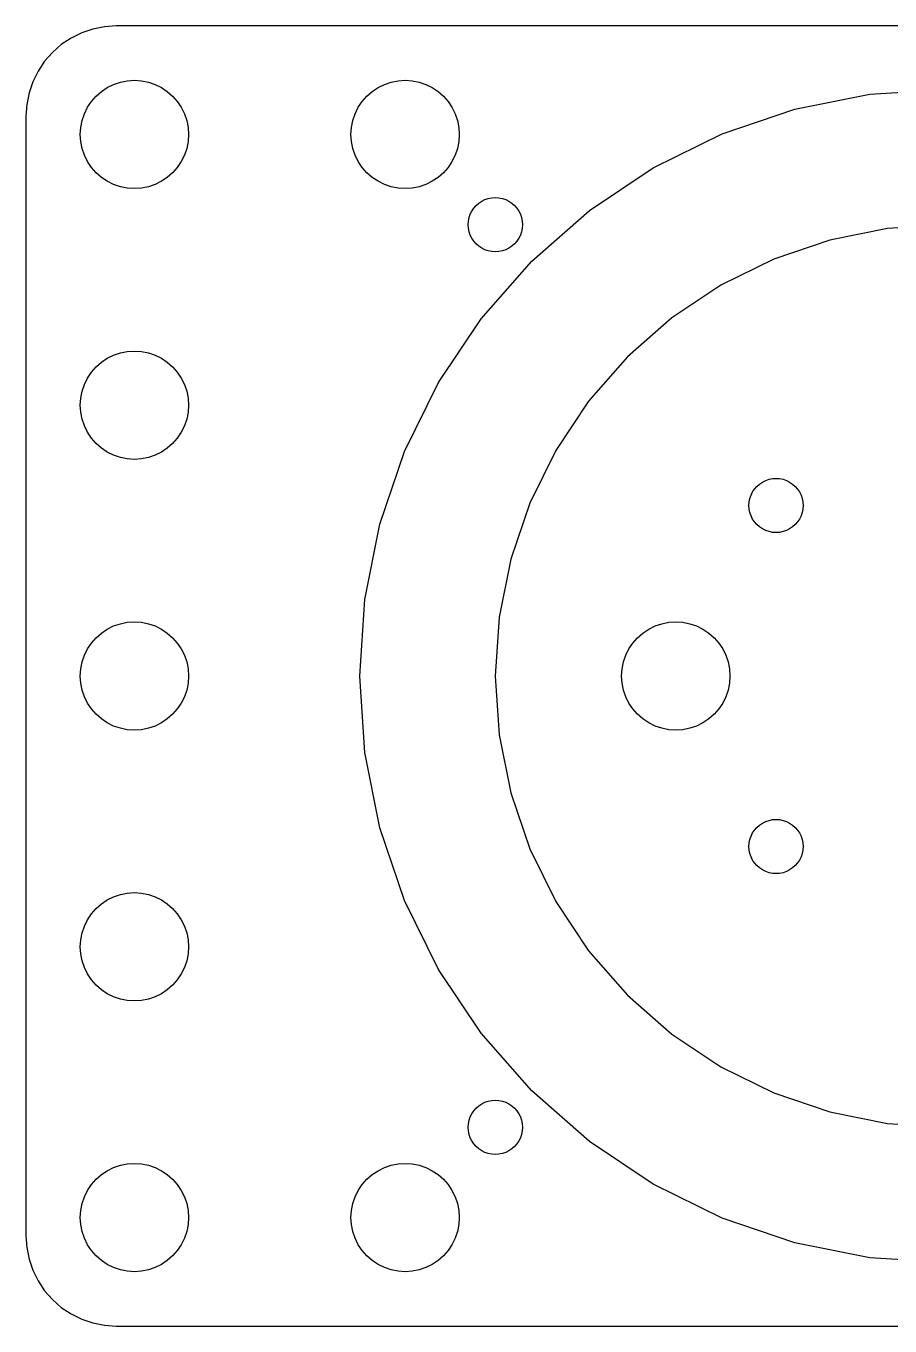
# Model space of a CAD drawing. Header units: metres. Extents: x -51 to 51, y -36 to 36.
# Drawn here: x -51 to -3.1, y -36 to 36 of the extents above; entities that cross this region are included whole.
import ezdxf

# ---------------------------------------------------------------- set-up
doc = ezdxf.new("R2010")
doc.units = ezdxf.units.M

msp = doc.modelspace()

# ---------------------------------------------------------------- linework, layer by layer
for p, q in [((-46.005, 36.005), (-46.6576, 35.9622)), ((46.005, 36.005), (-46.005, 36.005)), ((-48.505, 35.3351), (-49.0488, 34.9718)), ((-47.9184, 35.6244), (-48.505, 35.3351)), ((-47.2991, 35.8346), (-47.9184, 35.6244)), ((-46.6576, 35.9622), (-47.2991, 35.8346)), ((-49.0488, 34.9718), (-49.5405, 34.5405)), ((-49.9718, 34.0488), (-50.3351, 33.505)), ((-49.5405, 34.5405), (-49.9718, 34.0488)), ((-50.3351, 33.505), (-50.6244, 32.9184)), ((-50.6244, 32.9184), (-50.8346, 32.2991)), ((-46.8263, 32.3801), (-46.5, 32.5981)), ((-46.5, 32.5981), (-46.148, 32.7716)), ((-46.148, 32.7716), (-45.7765, 32.8978)), ((-45.7765, 32.8978), (-45.3916, 32.9743)), ((-45.3916, 32.9743), (-45, 33)), ((-45, 33), (-44.6084, 32.9743)), ((-44.6084, 32.9743), (-44.2235, 32.8978)), ((-44.2235, 32.8978), (-43.8519, 32.7716)), ((-43.8519, 32.7716), (-43.5, 32.5981)), ((-43.5, 32.5981), (-43.1737, 32.3801)), ((-31.8263, 32.3801), (-31.5, 32.5981)), ((-31.5, 32.5981), (-31.148, 32.7716)), ((-31.148, 32.7716), (-30.7764, 32.8978)), ((-30.7764, 32.8978), (-30.3916, 32.9743)), ((-30.3916, 32.9743), (-30, 33)), ((-30, 33), (-29.6084, 32.9743)), ((-29.6084, 32.9743), (-29.2235, 32.8978)), ((-29.2235, 32.8978), (-28.8519, 32.7716)), ((-28.8519, 32.7716), (-28.5, 32.5981)), ((-28.5, 32.5981), (-28.1737, 32.3801)), ((-4.2421, 32.222), (0, 32.5)), ((-50.8346, 32.2991), (-50.9622, 31.6576)), ((-47.5981, 31.5), (-47.3801, 31.8263)), ((-47.3801, 31.8263), (-47.1213, 32.1213)), ((-47.1213, 32.1213), (-46.8263, 32.3801)), ((-43.1737, 32.3801), (-42.8787, 32.1213)), ((-42.8787, 32.1213), (-42.6199, 31.8263)), ((-42.6199, 31.8263), (-42.4019, 31.5)), ((-32.5981, 31.5), (-32.3801, 31.8263)), ((-32.3801, 31.8263), (-32.1213, 32.1213)), ((-32.1213, 32.1213), (-31.8263, 32.3801)), ((-28.1737, 32.3801), (-27.8787, 32.1213)), ((-27.8787, 32.1213), (-27.6199, 31.8263)), ((-27.6199, 31.8263), (-27.4019, 31.5)), ((-8.41161, 31.3926), (-4.2421, 32.222)), ((-50.9622, 31.6576), (-51.005, 31.005)), ((-51.005, 31.005), (-51.005, -31.005)), ((-47.8978, 30.7764), (-47.7716, 31.148)), ((-47.7716, 31.148), (-47.5981, 31.5)), ((-42.4019, 31.5), (-42.2284, 31.148)), ((-42.2284, 31.148), (-42.1022, 30.7764)), ((-32.8978, 30.7764), (-32.7716, 31.148)), ((-32.7716, 31.148), (-32.5981, 31.5)), ((-27.4019, 31.5), (-27.2283, 31.148)), ((-27.2283, 31.148), (-27.1022, 30.7764)), ((-12.4372, 30.0261), (-8.41161, 31.3926)), ((-48, 30), (-47.9743, 30.3916)), ((-47.9743, 30.3916), (-47.8978, 30.7764)), ((-42.1022, 30.7764), (-42.0257, 30.3916)), ((-42.0257, 30.3916), (-42, 30)), ((-33, 30), (-32.9743, 30.3916)), ((-32.9743, 30.3916), (-32.8978, 30.7764)), ((-27.1022, 30.7764), (-27.0257, 30.3916)), ((-27.0257, 30.3916), (-27, 30)), ((-47.9743, 29.6084), (-48, 30)), ((-47.8978, 29.2235), (-47.9743, 29.6084)), ((-42.0257, 29.6084), (-42.1022, 29.2235)), ((-42, 30), (-42.0257, 29.6084)), ((-32.9743, 29.6084), (-33, 30)), ((-32.8978, 29.2235), (-32.9743, 29.6084)), ((-27.0257, 29.6084), (-27.1022, 29.2235)), ((-27, 30), (-27.0257, 29.6084)), ((-16.25, 28.1458), (-12.4372, 30.0261)), ((-47.7716, 28.8519), (-47.8978, 29.2235)), ((-47.5981, 28.5), (-47.7716, 28.8519)), ((-42.2284, 28.8519), (-42.4019, 28.5)), ((-42.1022, 29.2235), (-42.2284, 28.8519)), ((-32.7716, 28.8519), (-32.8978, 29.2235)), ((-32.5981, 28.5), (-32.7716, 28.8519)), ((-27.2283, 28.8519), (-27.4019, 28.5)), ((-27.1022, 29.2235), (-27.2283, 28.8519)), ((-47.3801, 28.1737), (-47.5981, 28.5)), ((-47.1213, 27.8787), (-47.3801, 28.1737)), ((-42.6199, 28.1737), (-42.8787, 27.8787)), ((-42.4019, 28.5), (-42.6199, 28.1737)), ((-32.3801, 28.1737), (-32.5981, 28.5)), ((-32.1213, 27.8787), (-32.3801, 28.1737)), ((-27.6199, 28.1737), (-27.8787, 27.8787)), ((-27.4019, 28.5), (-27.6199, 28.1737)), ((-19.7847, 25.784), (-16.25, 28.1458)), ((-46.8263, 27.6199), (-47.1213, 27.8787)), ((-46.5, 27.4019), (-46.8263, 27.6199)), ((-46.148, 27.2283), (-46.5, 27.4019)), ((-43.5, 27.4019), (-43.8519, 27.2283)), ((-43.1737, 27.6199), (-43.5, 27.4019)), ((-42.8787, 27.8787), (-43.1737, 27.6199)), ((-31.8263, 27.6199), (-32.1213, 27.8787)), ((-31.5, 27.4019), (-31.8263, 27.6199)), ((-31.148, 27.2283), (-31.5, 27.4019)), ((-28.5, 27.4019), (-28.8519, 27.2283)), ((-28.1737, 27.6199), (-28.5, 27.4019)), ((-27.8787, 27.8787), (-28.1737, 27.6199)), ((-45.7765, 27.1022), (-46.148, 27.2283)), ((-45.3916, 27.0257), (-45.7765, 27.1022)), ((-45, 27), (-45.3916, 27.0257)), ((-44.6084, 27.0257), (-45, 27)), ((-44.2235, 27.1022), (-44.6084, 27.0257)), ((-43.8519, 27.2283), (-44.2235, 27.1022)), ((-30.7764, 27.1022), (-31.148, 27.2283)), ((-30.3916, 27.0257), (-30.7764, 27.1022)), ((-30, 27), (-30.3916, 27.0257)), ((-29.6084, 27.0257), (-30, 27)), ((-29.2235, 27.1022), (-29.6084, 27.0257)), ((-28.8519, 27.2283), (-29.2235, 27.1022)), ((-26.19, 25.9131), (-26.0607, 26.0607)), ((-26.0607, 26.0607), (-25.9131, 26.19)), ((-25.9131, 26.19), (-25.75, 26.299)), ((-25.75, 26.299), (-25.574, 26.3858)), ((-25.574, 26.3858), (-25.3882, 26.4489)), ((-25.3882, 26.4489), (-25.1958, 26.4872)), ((-25.1958, 26.4872), (-25, 26.5)), ((-25, 26.5), (-24.8042, 26.4872)), ((-24.8042, 26.4872), (-24.6118, 26.4489)), ((-24.6118, 26.4489), (-24.426, 26.3858)), ((-24.426, 26.3858), (-24.25, 26.299)), ((-24.25, 26.299), (-24.0869, 26.19)), ((-24.0869, 26.19), (-23.9393, 26.0607)), ((-23.9393, 26.0607), (-23.81, 25.9131)), ((-26.4872, 25.1958), (-26.4489, 25.3882)), ((-26.4489, 25.3882), (-26.3858, 25.574)), ((-26.3858, 25.574), (-26.299, 25.75)), ((-26.299, 25.75), (-26.19, 25.9131)), ((-23.81, 25.9131), (-23.701, 25.75)), ((-23.701, 25.75), (-23.6142, 25.574)), ((-23.6142, 25.574), (-23.5511, 25.3882)), ((-23.5511, 25.3882), (-23.5128, 25.1958)), ((-22.981, 22.981), (-19.7847, 25.784)), ((-26.5, 25), (-26.4872, 25.1958)), ((-26.4872, 24.8042), (-26.5, 25)), ((-26.4489, 24.6118), (-26.4872, 24.8042)), ((-26.3858, 24.426), (-26.4489, 24.6118)), ((-23.5511, 24.6118), (-23.6142, 24.426)), ((-23.5128, 24.8042), (-23.5511, 24.6118)), ((-23.5128, 25.1958), (-23.5, 25)), ((-23.5, 25), (-23.5128, 24.8042)), ((-3.26315, 24.7861), (-6.47047, 24.1481)), ((0, 25), (-3.26315, 24.7861)), ((-26.299, 24.25), (-26.3858, 24.426)), ((-26.19, 24.0869), (-26.299, 24.25)), ((-26.0607, 23.9393), (-26.19, 24.0869)), ((-25.9131, 23.81), (-26.0607, 23.9393)), ((-25.75, 23.701), (-25.9131, 23.81)), ((-24.0869, 23.81), (-24.25, 23.701)), ((-23.9393, 23.9393), (-24.0869, 23.81)), ((-23.81, 24.0869), (-23.9393, 23.9393)), ((-23.701, 24.25), (-23.81, 24.0869)), ((-23.6142, 24.426), (-23.701, 24.25)), ((-6.47047, 24.1481), (-9.56708, 23.097)), ((-25.574, 23.6142), (-25.75, 23.701)), ((-25.3882, 23.5511), (-25.574, 23.6142)), ((-25.1958, 23.5128), (-25.3882, 23.5511)), ((-25, 23.5), (-25.1958, 23.5128)), ((-24.8042, 23.5128), (-25, 23.5)), ((-24.6118, 23.5511), (-24.8042, 23.5128)), ((-24.426, 23.6142), (-24.6118, 23.5511)), ((-24.25, 23.701), (-24.426, 23.6142)), ((-9.56708, 23.097), (-12.5, 21.6506)), ((-25.784, 19.7847), (-22.981, 22.981)), ((-12.5, 21.6506), (-15.219, 19.8338)), ((-28.1458, 16.25), (-25.784, 19.7847)), ((-15.219, 19.8338), (-17.6777, 17.6777)), ((-47.1213, 17.1213), (-46.8263, 17.3801)), ((-46.8263, 17.3801), (-46.5, 17.5981)), ((-46.5, 17.5981), (-46.148, 17.7716)), ((-46.148, 17.7716), (-45.7765, 17.8978)), ((-45.7765, 17.8978), (-45.3916, 17.9743)), ((-45.3916, 17.9743), (-45, 18)), ((-45, 18), (-44.6084, 17.9743)), ((-44.6084, 17.9743), (-44.2235, 17.8978)), ((-44.2235, 17.8978), (-43.8519, 17.7716)), ((-43.8519, 17.7716), (-43.5, 17.5981)), ((-43.5, 17.5981), (-43.1737, 17.3801)), ((-43.1737, 17.3801), (-42.8787, 17.1213)), ((-17.6777, 17.6777), (-19.8338, 15.219)), ((-47.5981, 16.5), (-47.3801, 16.8263)), ((-47.3801, 16.8263), (-47.1213, 17.1213)), ((-42.8787, 17.1213), (-42.6199, 16.8263)), ((-42.6199, 16.8263), (-42.4019, 16.5)), ((-47.8978, 15.7764), (-47.7716, 16.148)), ((-47.7716, 16.148), (-47.5981, 16.5)), ((-42.4019, 16.5), (-42.2284, 16.148)), ((-42.2284, 16.148), (-42.1022, 15.7764)), ((-30.0261, 12.4372), (-28.1458, 16.25)), ((-48, 15), (-47.9743, 15.3916)), ((-47.9743, 15.3916), (-47.8978, 15.7764)), ((-42.1022, 15.7764), (-42.0257, 15.3916)), ((-42.0257, 15.3916), (-42, 15)), ((-19.8338, 15.219), (-21.6506, 12.5)), ((-47.9743, 14.6084), (-48, 15)), ((-47.8978, 14.2235), (-47.9743, 14.6084)), ((-42.0257, 14.6084), (-42.1022, 14.2235)), ((-42, 15), (-42.0257, 14.6084)), ((-47.7716, 13.8519), (-47.8978, 14.2235)), ((-47.5981, 13.5), (-47.7716, 13.8519)), ((-42.2284, 13.8519), (-42.4019, 13.5)), ((-42.1022, 14.2235), (-42.2284, 13.8519)), ((-47.3801, 13.1737), (-47.5981, 13.5)), ((-47.1213, 12.8787), (-47.3801, 13.1737)), ((-42.6199, 13.1737), (-42.8787, 12.8787)), ((-42.4019, 13.5), (-42.6199, 13.1737)), ((-46.8263, 12.6199), (-47.1213, 12.8787)), ((-46.5, 12.4019), (-46.8263, 12.6199)), ((-46.148, 12.2283), (-46.5, 12.4019)), ((-43.5, 12.4019), (-43.8519, 12.2283)), ((-43.1737, 12.6199), (-43.5, 12.4019)), ((-42.8787, 12.8787), (-43.1737, 12.6199)), ((-31.3926, 8.41161), (-30.0261, 12.4372)), ((-21.6506, 12.5), (-23.097, 9.56708)), ((-45.7765, 12.1022), (-46.148, 12.2283)), ((-45.3916, 12.0257), (-45.7765, 12.1022)), ((-45, 12), (-45.3916, 12.0257)), ((-44.6084, 12.0257), (-45, 12)), ((-44.2235, 12.1022), (-44.6084, 12.0257)), ((-43.8519, 12.2283), (-44.2235, 12.1022)), ((-10.195, 10.744), (-10.019, 10.8308)), ((-10.019, 10.8308), (-9.83322, 10.8939)), ((-9.83322, 10.8939), (-9.64078, 10.9322)), ((-9.64078, 10.9322), (-9.44499, 10.945)), ((-9.44499, 10.945), (-9.24921, 10.9322)), ((-9.24921, 10.9322), (-9.05676, 10.8939)), ((-9.05676, 10.8939), (-8.87097, 10.8308)), ((-8.87097, 10.8308), (-8.69499, 10.744)), ((-10.8308, 10.019), (-10.744, 10.195)), ((-10.744, 10.195), (-10.635, 10.3581)), ((-10.635, 10.3581), (-10.5056, 10.5056)), ((-10.5056, 10.5056), (-10.3581, 10.635)), ((-10.3581, 10.635), (-10.195, 10.744)), ((-8.69499, 10.744), (-8.53185, 10.635)), ((-8.53185, 10.635), (-8.38434, 10.5056)), ((-8.38434, 10.5056), (-8.25496, 10.3581)), ((-8.25496, 10.3581), (-8.14595, 10.195)), ((-8.14595, 10.195), (-8.05917, 10.019)), ((-23.097, 9.56708), (-24.1481, 6.47047)), ((-10.945, 9.44499), (-10.9322, 9.64078)), ((-10.9322, 9.24921), (-10.945, 9.44499)), ((-10.9322, 9.64078), (-10.8939, 9.83322)), ((-10.8939, 9.83322), (-10.8308, 10.019)), ((-8.05917, 10.019), (-7.99611, 9.83322)), ((-7.99611, 9.83322), (-7.95782, 9.64078)), ((-7.95782, 9.64078), (-7.94499, 9.44499)), ((-7.94499, 9.44499), (-7.95782, 9.24921)), ((-10.8939, 9.05676), (-10.9322, 9.24921)), ((-10.8308, 8.87097), (-10.8939, 9.05676)), ((-10.744, 8.69499), (-10.8308, 8.87097)), ((-10.635, 8.53185), (-10.744, 8.69499)), ((-8.14595, 8.69499), (-8.25496, 8.53185)), ((-8.05917, 8.87097), (-8.14595, 8.69499)), ((-7.99611, 9.05676), (-8.05917, 8.87097)), ((-7.95782, 9.24921), (-7.99611, 9.05676)), ((-32.222, 4.2421), (-31.3926, 8.41161)), ((-10.5056, 8.38434), (-10.635, 8.53185)), ((-10.3581, 8.25496), (-10.5056, 8.38434)), ((-10.195, 8.14595), (-10.3581, 8.25496)), ((-10.019, 8.05917), (-10.195, 8.14595)), ((-9.83322, 7.99611), (-10.019, 8.05917)), ((-9.64078, 7.95782), (-9.83322, 7.99611)), ((-9.44499, 7.94499), (-9.64078, 7.95782)), ((-9.24921, 7.95782), (-9.44499, 7.94499)), ((-9.05676, 7.99611), (-9.24921, 7.95782)), ((-8.87097, 8.05917), (-9.05676, 7.99611)), ((-8.69499, 8.14595), (-8.87097, 8.05917)), ((-8.53185, 8.25496), (-8.69499, 8.14595)), ((-8.38434, 8.38434), (-8.53185, 8.25496)), ((-8.25496, 8.53185), (-8.38434, 8.38434)), ((-24.1481, 6.47047), (-24.7861, 3.26315)), ((-32.5, 0), (-32.222, 4.2421)), ((-46.148, 2.77164), (-45.7765, 2.89777)), ((-45.7765, 2.89777), (-45.3916, 2.97432)), ((-45.3916, 2.97432), (-45, 3)), ((-45, 3), (-44.6084, 2.97432)), ((-44.6084, 2.97432), (-44.2235, 2.89777)), ((-44.2235, 2.89777), (-43.8519, 2.77164)), ((-24.7861, 3.26315), (-25, 0)), ((-16.148, 2.77164), (-15.7764, 2.89777)), ((-15.7764, 2.89777), (-15.3916, 2.97432)), ((-15.3916, 2.97432), (-15, 3)), ((-15, 3), (-14.6084, 2.97432)), ((-14.6084, 2.97432), (-14.2235, 2.89777)), ((-14.2235, 2.89777), (-13.8519, 2.77164)), ((-47.1213, 2.12131), (-46.8263, 2.38005)), ((-46.8263, 2.38005), (-46.5, 2.59807)), ((-46.5, 2.59807), (-46.148, 2.77164)), ((-43.8519, 2.77164), (-43.5, 2.59807)), ((-43.5, 2.59807), (-43.1737, 2.38005)), ((-43.1737, 2.38005), (-42.8787, 2.12131)), ((-17.1213, 2.12131), (-16.8263, 2.38005)), ((-16.8263, 2.38005), (-16.5, 2.59807)), ((-16.5, 2.59807), (-16.148, 2.77164)), ((-13.8519, 2.77164), (-13.5, 2.59807)), ((-13.5, 2.59807), (-13.1737, 2.38005)), ((-13.1737, 2.38005), (-12.8787, 2.12131)), ((-47.7716, 1.14804), (-47.5981, 1.5)), ((-47.5981, 1.5), (-47.3801, 1.82628)), ((-47.3801, 1.82628), (-47.1213, 2.12131)), ((-42.8787, 2.12131), (-42.6199, 1.82628)), ((-42.6199, 1.82628), (-42.4019, 1.5)), ((-42.4019, 1.5), (-42.2284, 1.14804)), ((-17.7716, 1.14804), (-17.5981, 1.5)), ((-17.5981, 1.5), (-17.3801, 1.82628)), ((-17.3801, 1.82628), (-17.1213, 2.12131)), ((-12.8787, 2.12131), (-12.6199, 1.82628)), ((-12.6199, 1.82628), (-12.4019, 1.5)), ((-12.4019, 1.5), (-12.2283, 1.14804)), ((-47.9743, 0.391571), (-47.8978, 0.776443)), ((-47.8978, 0.776443), (-47.7716, 1.14804)), ((-42.2284, 1.14804), (-42.1022, 0.776443)), ((-42.1022, 0.776443), (-42.0257, 0.391571)), ((-17.9743, 0.391571), (-17.8978, 0.776443)), ((-17.8978, 0.776443), (-17.7716, 1.14804)), ((-12.2283, 1.14804), (-12.1022, 0.776443)), ((-12.1022, 0.776443), (-12.0257, 0.391571)), ((-48, 0), (-47.9743, 0.391571)), ((-47.9743, -0.391571), (-48, 0)), ((-42.0257, 0.391571), (-42, 0)), ((-42, 0), (-42.0257, -0.391571)), ((-32.222, -4.2421), (-32.5, 0)), ((-25, 0), (-24.7861, -3.26315)), ((-18, 0), (-17.9743, 0.391571)), ((-17.9743, -0.391571), (-18, 0)), ((-12.0257, 0.391571), (-12, 0)), ((-12, 0), (-12.0257, -0.391571)), ((-47.8978, -0.776443), (-47.9743, -0.391571)), ((-42.0257, -0.391571), (-42.1022, -0.776443)), ((-17.8978, -0.776443), (-17.9743, -0.391571)), ((-12.0257, -0.391571), (-12.1022, -0.776443)), ((-47.7716, -1.14804), (-47.8978, -0.776443)), ((-47.5981, -1.5), (-47.7716, -1.14804)), ((-42.2284, -1.14804), (-42.4019, -1.5)), ((-42.1022, -0.776443), (-42.2284, -1.14804)), ((-17.7716, -1.14804), (-17.8978, -0.776443)), ((-17.5981, -1.5), (-17.7716, -1.14804)), ((-12.2283, -1.14804), (-12.4019, -1.5)), ((-12.1022, -0.776443), (-12.2283, -1.14804)), ((-47.3801, -1.82628), (-47.5981, -1.5)), ((-47.1213, -2.12131), (-47.3801, -1.82628)), ((-46.8263, -2.38005), (-47.1213, -2.12131)), ((-42.8787, -2.12131), (-43.1737, -2.38005)), ((-42.6199, -1.82628), (-42.8787, -2.12131)), ((-42.4019, -1.5), (-42.6199, -1.82628)), ((-17.3801, -1.82628), (-17.5981, -1.5)), ((-17.1213, -2.12131), (-17.3801, -1.82628)), ((-16.8263, -2.38005), (-17.1213, -2.12131)), ((-12.8787, -2.12131), (-13.1737, -2.38005)), ((-12.6199, -1.82628), (-12.8787, -2.12131)), ((-12.4019, -1.5), (-12.6199, -1.82628)), ((-46.5, -2.59807), (-46.8263, -2.38005)), ((-46.148, -2.77164), (-46.5, -2.59807)), ((-45.7765, -2.89777), (-46.148, -2.77164)), ((-43.8519, -2.77164), (-44.2235, -2.89777)), ((-43.5, -2.59807), (-43.8519, -2.77164)), ((-43.1737, -2.38005), (-43.5, -2.59807)), ((-16.5, -2.59807), (-16.8263, -2.38005)), ((-16.148, -2.77164), (-16.5, -2.59807)), ((-15.7764, -2.89777), (-16.148, -2.77164)), ((-13.8519, -2.77164), (-14.2235, -2.89777)), ((-13.5, -2.59807), (-13.8519, -2.77164)), ((-13.1737, -2.38005), (-13.5, -2.59807)), ((-45.3916, -2.97432), (-45.7765, -2.89777)), ((-45, -3), (-45.3916, -2.97432)), ((-44.6084, -2.97432), (-45, -3)), ((-44.2235, -2.89777), (-44.6084, -2.97432)), ((-24.7861, -3.26315), (-24.1481, -6.47047)), ((-15.3916, -2.97432), (-15.7764, -2.89777)), ((-15, -3), (-15.3916, -2.97432)), ((-14.6084, -2.97432), (-15, -3)), ((-14.2235, -2.89777), (-14.6084, -2.97432)), ((-31.3926, -8.41161), (-32.222, -4.2421)), ((-24.1481, -6.47047), (-23.097, -9.56708)), ((-30.0261, -12.4372), (-31.3926, -8.41161)), ((-10.744, -8.69499), (-10.635, -8.53185)), ((-10.635, -8.53185), (-10.5056, -8.38434)), ((-10.5056, -8.38434), (-10.3581, -8.25496)), ((-10.3581, -8.25496), (-10.195, -8.14595)), ((-10.195, -8.14595), (-10.019, -8.05917)), ((-10.019, -8.05917), (-9.83322, -7.99611)), ((-9.83322, -7.99611), (-9.64078, -7.95782)), ((-9.64078, -7.95782), (-9.44499, -7.94499)), ((-9.44499, -7.94499), (-9.24921, -7.95782)), ((-9.24921, -7.95782), (-9.05676, -7.99611)), ((-9.05676, -7.99611), (-8.87097, -8.05917)), ((-8.87097, -8.05917), (-8.69499, -8.14595)), ((-8.69499, -8.14595), (-8.53185, -8.25496)), ((-8.53185, -8.25496), (-8.38434, -8.38434)), ((-8.38434, -8.38434), (-8.25496, -8.53185)), ((-8.25496, -8.53185), (-8.14595, -8.69499)), ((-10.945, -9.44499), (-10.9322, -9.24921)), ((-10.9322, -9.24921), (-10.8939, -9.05676)), ((-10.8939, -9.05676), (-10.8308, -8.87097)), ((-10.8308, -8.87097), (-10.744, -8.69499)), ((-8.14595, -8.69499), (-8.05917, -8.87097)), ((-8.05917, -8.87097), (-7.99611, -9.05676)), ((-7.99611, -9.05676), (-7.95782, -9.24921)), ((-7.95782, -9.24921), (-7.94499, -9.44499)), ((-23.097, -9.56708), (-21.6506, -12.5)), ((-10.9322, -9.64078), (-10.945, -9.44499)), ((-10.8939, -9.83322), (-10.9322, -9.64078)), ((-10.8308, -10.019), (-10.8939, -9.83322)), ((-10.744, -10.195), (-10.8308, -10.019)), ((-8.05917, -10.019), (-8.14595, -10.195)), ((-7.99611, -9.83322), (-8.05917, -10.019)), ((-7.95782, -9.64078), (-7.99611, -9.83322)), ((-7.94499, -9.44499), (-7.95782, -9.64078)), ((-10.635, -10.3581), (-10.744, -10.195)), ((-10.5056, -10.5056), (-10.635, -10.3581)), ((-10.3581, -10.635), (-10.5056, -10.5056)), ((-10.195, -10.744), (-10.3581, -10.635)), ((-10.019, -10.8308), (-10.195, -10.744)), ((-8.69499, -10.744), (-8.87097, -10.8308)), ((-8.53185, -10.635), (-8.69499, -10.744)), ((-8.38434, -10.5056), (-8.53185, -10.635)), ((-8.25496, -10.3581), (-8.38434, -10.5056)), ((-8.14595, -10.195), (-8.25496, -10.3581)), ((-9.83322, -10.8939), (-10.019, -10.8308)), ((-9.64078, -10.9322), (-9.83322, -10.8939)), ((-9.44499, -10.945), (-9.64078, -10.9322)), ((-9.24921, -10.9322), (-9.44499, -10.945)), ((-9.05676, -10.8939), (-9.24921, -10.9322)), ((-8.87097, -10.8308), (-9.05676, -10.8939)), ((-46.5, -12.4019), (-46.148, -12.2283)), ((-46.148, -12.2283), (-45.7765, -12.1022)), ((-45.7765, -12.1022), (-45.3916, -12.0257)), ((-45.3916, -12.0257), (-45, -12)), ((-45, -12), (-44.6084, -12.0257)), ((-44.6084, -12.0257), (-44.2235, -12.1022)), ((-44.2235, -12.1022), (-43.8519, -12.2283)), ((-43.8519, -12.2283), (-43.5, -12.4019)), ((-47.3801, -13.1737), (-47.1213, -12.8787)), ((-47.1213, -12.8787), (-46.8263, -12.6199)), ((-46.8263, -12.6199), (-46.5, -12.4019)), ((-43.5, -12.4019), (-43.1737, -12.6199)), ((-43.1737, -12.6199), (-42.8787, -12.8787)), ((-42.8787, -12.8787), (-42.6199, -13.1737)), ((-28.1458, -16.25), (-30.0261, -12.4372)), ((-21.6506, -12.5), (-19.8338, -15.219)), ((-47.7716, -13.8519), (-47.5981, -13.5)), ((-47.5981, -13.5), (-47.3801, -13.1737)), ((-42.6199, -13.1737), (-42.4019, -13.5)), ((-42.4019, -13.5), (-42.2284, -13.8519)), ((-47.9743, -14.6084), (-47.8978, -14.2235)), ((-47.8978, -14.2235), (-47.7716, -13.8519)), ((-42.2284, -13.8519), (-42.1022, -14.2235)), ((-42.1022, -14.2235), (-42.0257, -14.6084)), ((-48, -15), (-47.9743, -14.6084)), ((-47.9743, -15.3916), (-48, -15)), ((-42.0257, -14.6084), (-42, -15)), ((-42, -15), (-42.0257, -15.3916)), ((-47.8978, -15.7764), (-47.9743, -15.3916)), ((-47.7716, -16.148), (-47.8978, -15.7764)), ((-42.1022, -15.7764), (-42.2284, -16.148)), ((-42.0257, -15.3916), (-42.1022, -15.7764)), ((-19.8338, -15.219), (-17.6777, -17.6777)), ((-47.5981, -16.5), (-47.7716, -16.148)), ((-47.3801, -16.8263), (-47.5981, -16.5)), ((-42.4019, -16.5), (-42.6199, -16.8263)), ((-42.2284, -16.148), (-42.4019, -16.5)), ((-25.784, -19.7847), (-28.1458, -16.25)), ((-47.1213, -17.1213), (-47.3801, -16.8263)), ((-46.8263, -17.3801), (-47.1213, -17.1213)), ((-42.8787, -17.1213), (-43.1737, -17.3801)), ((-42.6199, -16.8263), (-42.8787, -17.1213)), ((-46.5, -17.5981), (-46.8263, -17.3801)), ((-46.148, -17.7716), (-46.5, -17.5981)), ((-45.7765, -17.8978), (-46.148, -17.7716)), ((-45.3916, -17.9743), (-45.7765, -17.8978)), ((-45, -18), (-45.3916, -17.9743)), ((-44.6084, -17.9743), (-45, -18)), ((-44.2235, -17.8978), (-44.6084, -17.9743)), ((-43.8519, -17.7716), (-44.2235, -17.8978)), ((-43.5, -17.5981), (-43.8519, -17.7716)), ((-43.1737, -17.3801), (-43.5, -17.5981)), ((-17.6777, -17.6777), (-15.219, -19.8338)), ((-22.981, -22.981), (-25.784, -19.7847)), ((-15.219, -19.8338), (-12.5, -21.6506)), ((-12.5, -21.6506), (-9.56708, -23.097)), ((-19.7847, -25.784), (-22.981, -22.981)), ((-25.9131, -23.81), (-25.75, -23.701)), ((-25.75, -23.701), (-25.574, -23.6142)), ((-25.574, -23.6142), (-25.3882, -23.5511)), ((-25.3882, -23.5511), (-25.1958, -23.5128)), ((-25.1958, -23.5128), (-25, -23.5)), ((-25, -23.5), (-24.8042, -23.5128)), ((-24.8042, -23.5128), (-24.6118, -23.5511)), ((-24.6118, -23.5511), (-24.426, -23.6142)), ((-24.426, -23.6142), (-24.25, -23.701)), ((-24.25, -23.701), (-24.0869, -23.81)), ((-9.56708, -23.097), (-6.47047, -24.1481)), ((-26.4489, -24.6118), (-26.3858, -24.426)), ((-26.3858, -24.426), (-26.299, -24.25)), ((-26.299, -24.25), (-26.19, -24.0869)), ((-26.19, -24.0869), (-26.0607, -23.9393)), ((-26.0607, -23.9393), (-25.9131, -23.81)), ((-24.0869, -23.81), (-23.9393, -23.9393)), ((-23.9393, -23.9393), (-23.81, -24.0869)), ((-23.81, -24.0869), (-23.701, -24.25)), ((-23.701, -24.25), (-23.6142, -24.426)), ((-23.6142, -24.426), (-23.5511, -24.6118)), ((-6.47047, -24.1481), (-3.26315, -24.7861)), ((-26.5, -25), (-26.4872, -24.8042)), ((-26.4872, -25.1958), (-26.5, -25)), ((-26.4872, -24.8042), (-26.4489, -24.6118)), ((-26.4489, -25.3882), (-26.4872, -25.1958)), ((-23.5511, -24.6118), (-23.5128, -24.8042)), ((-23.5128, -25.1958), (-23.5511, -25.3882)), ((-23.5128, -24.8042), (-23.5, -25)), ((-23.5, -25), (-23.5128, -25.1958)), ((-3.26315, -24.7861), (0, -25)), ((-26.3858, -25.574), (-26.4489, -25.3882)), ((-26.299, -25.75), (-26.3858, -25.574)), ((-26.19, -25.9131), (-26.299, -25.75)), ((-26.0607, -26.0607), (-26.19, -25.9131)), ((-23.81, -25.9131), (-23.9393, -26.0607)), ((-23.701, -25.75), (-23.81, -25.9131)), ((-23.6142, -25.574), (-23.701, -25.75)), ((-23.5511, -25.3882), (-23.6142, -25.574)), ((-16.25, -28.1458), (-19.7847, -25.784)), ((-25.9131, -26.19), (-26.0607, -26.0607)), ((-25.75, -26.299), (-25.9131, -26.19)), ((-25.574, -26.3858), (-25.75, -26.299)), ((-25.3882, -26.4489), (-25.574, -26.3858)), ((-25.1958, -26.4872), (-25.3882, -26.4489)), ((-25, -26.5), (-25.1958, -26.4872)), ((-24.8042, -26.4872), (-25, -26.5)), ((-24.6118, -26.4489), (-24.8042, -26.4872)), ((-24.426, -26.3858), (-24.6118, -26.4489)), ((-24.25, -26.299), (-24.426, -26.3858)), ((-24.0869, -26.19), (-24.25, -26.299)), ((-23.9393, -26.0607), (-24.0869, -26.19)), ((-46.5, -27.4019), (-46.148, -27.2283)), ((-46.148, -27.2283), (-45.7765, -27.1022)), ((-45.7765, -27.1022), (-45.3916, -27.0257)), ((-45.3916, -27.0257), (-45, -27)), ((-45, -27), (-44.6084, -27.0257)), ((-44.6084, -27.0257), (-44.2235, -27.1022)), ((-44.2235, -27.1022), (-43.8519, -27.2283)), ((-43.8519, -27.2283), (-43.5, -27.4019)), ((-31.5, -27.4019), (-31.148, -27.2283)), ((-31.148, -27.2283), (-30.7764, -27.1022)), ((-30.7764, -27.1022), (-30.3916, -27.0257)), ((-30.3916, -27.0257), (-30, -27)), ((-30, -27), (-29.6084, -27.0257)), ((-29.6084, -27.0257), (-29.2235, -27.1022)), ((-29.2235, -27.1022), (-28.8519, -27.2283)), ((-28.8519, -27.2283), (-28.5, -27.4019)), ((-47.3801, -28.1737), (-47.1213, -27.8787)), ((-47.1213, -27.8787), (-46.8263, -27.6199)), ((-46.8263, -27.6199), (-46.5, -27.4019)), ((-43.5, -27.4019), (-43.1737, -27.6199)), ((-43.1737, -27.6199), (-42.8787, -27.8787)), ((-42.8787, -27.8787), (-42.6199, -28.1737)), ((-32.3801, -28.1737), (-32.1213, -27.8787)), ((-32.1213, -27.8787), (-31.8263, -27.6199)), ((-31.8263, -27.6199), (-31.5, -27.4019)), ((-28.5, -27.4019), (-28.1737, -27.6199)), ((-28.1737, -27.6199), (-27.8787, -27.8787)), ((-27.8787, -27.8787), (-27.6199, -28.1737)), ((-47.7716, -28.8519), (-47.5981, -28.5)), ((-47.5981, -28.5), (-47.3801, -28.1737)), ((-42.6199, -28.1737), (-42.4019, -28.5)), ((-42.4019, -28.5), (-42.2284, -28.8519)), ((-32.7716, -28.8519), (-32.5981, -28.5)), ((-32.5981, -28.5), (-32.3801, -28.1737)), ((-27.6199, -28.1737), (-27.4019, -28.5)), ((-27.4019, -28.5), (-27.2283, -28.8519)), ((-12.4372, -30.0261), (-16.25, -28.1458)), ((-47.9743, -29.6084), (-47.8978, -29.2235)), ((-47.8978, -29.2235), (-47.7716, -28.8519)), ((-42.2284, -28.8519), (-42.1022, -29.2235)), ((-42.1022, -29.2235), (-42.0257, -29.6084)), ((-32.9743, -29.6084), (-32.8978, -29.2235)), ((-32.8978, -29.2235), (-32.7716, -28.8519)), ((-27.2283, -28.8519), (-27.1022, -29.2235)), ((-27.1022, -29.2235), (-27.0257, -29.6084)), ((-48, -30), (-47.9743, -29.6084)), ((-47.9743, -30.3916), (-48, -30)), ((-42.0257, -29.6084), (-42, -30)), ((-42, -30), (-42.0257, -30.3916)), ((-33, -30), (-32.9743, -29.6084)), ((-32.9743, -30.3916), (-33, -30)), ((-27.0257, -29.6084), (-27, -30)), ((-27, -30), (-27.0257, -30.3916)), ((-8.41161, -31.3926), (-12.4372, -30.0261)), ((-47.8978, -30.7764), (-47.9743, -30.3916)), ((-47.7716, -31.148), (-47.8978, -30.7764)), ((-42.1022, -30.7764), (-42.2284, -31.148)), ((-42.0257, -30.3916), (-42.1022, -30.7764)), ((-32.8978, -30.7764), (-32.9743, -30.3916)), ((-32.7716, -31.148), (-32.8978, -30.7764)), ((-27.1022, -30.7764), (-27.2283, -31.148)), ((-27.0257, -30.3916), (-27.1022, -30.7764)), ((-51.005, -31.005), (-50.9622, -31.6576)), ((-50.9622, -31.6576), (-50.8346, -32.2991)), ((-47.5981, -31.5), (-47.7716, -31.148)), ((-47.3801, -31.8263), (-47.5981, -31.5)), ((-42.4019, -31.5), (-42.6199, -31.8263)), ((-42.2284, -31.148), (-42.4019, -31.5)), ((-32.5981, -31.5), (-32.7716, -31.148)), ((-32.3801, -31.8263), (-32.5981, -31.5)), ((-27.4019, -31.5), (-27.6199, -31.8263)), ((-27.2283, -31.148), (-27.4019, -31.5)), ((-4.2421, -32.222), (-8.41161, -31.3926)), ((-50.8346, -32.2991), (-50.6244, -32.9184)), ((-47.1213, -32.1213), (-47.3801, -31.8263)), ((-46.8263, -32.3801), (-47.1213, -32.1213)), ((-46.5, -32.5981), (-46.8263, -32.3801)), ((-43.1737, -32.3801), (-43.5, -32.5981)), ((-42.8787, -32.1213), (-43.1737, -32.3801)), ((-42.6199, -31.8263), (-42.8787, -32.1213)), ((-32.1213, -32.1213), (-32.3801, -31.8263)), ((-31.8263, -32.3801), (-32.1213, -32.1213)), ((-31.5, -32.5981), (-31.8263, -32.3801)), ((-28.1737, -32.3801), (-28.5, -32.5981)), ((-27.8787, -32.1213), (-28.1737, -32.3801)), ((-27.6199, -31.8263), (-27.8787, -32.1213)), ((0, -32.5), (-4.2421, -32.222)), ((-50.6244, -32.9184), (-50.3351, -33.505)), ((-46.148, -32.7716), (-46.5, -32.5981)), ((-45.7765, -32.8978), (-46.148, -32.7716)), ((-45.3916, -32.9743), (-45.7765, -32.8978)), ((-45, -33), (-45.3916, -32.9743)), ((-44.6084, -32.9743), (-45, -33)), ((-44.2235, -32.8978), (-44.6084, -32.9743)), ((-43.8519, -32.7716), (-44.2235, -32.8978)), ((-43.5, -32.5981), (-43.8519, -32.7716)), ((-31.148, -32.7716), (-31.5, -32.5981)), ((-30.7764, -32.8978), (-31.148, -32.7716)), ((-30.3916, -32.9743), (-30.7764, -32.8978)), ((-30, -33), (-30.3916, -32.9743)), ((-29.6084, -32.9743), (-30, -33)), ((-29.2235, -32.8978), (-29.6084, -32.9743)), ((-28.8519, -32.7716), (-29.2235, -32.8978)), ((-28.5, -32.5981), (-28.8519, -32.7716)), ((-50.3351, -33.505), (-49.9718, -34.0488)), ((-49.9718, -34.0488), (-49.5405, -34.5405)), ((-49.5405, -34.5405), (-49.0488, -34.9718)), ((-49.0488, -34.9718), (-48.505, -35.3351)), ((-48.505, -35.3351), (-47.9184, -35.6244)), ((-47.9184, -35.6244), (-47.2991, -35.8346)), ((-47.2991, -35.8346), (-46.6576, -35.9622)), ((-46.6576, -35.9622), (-46.005, -36.005)), ((-46.005, -36.005), (46.005, -36.005))]:
    msp.add_line(p, q)

doc.saveas('drawing.dxf')
